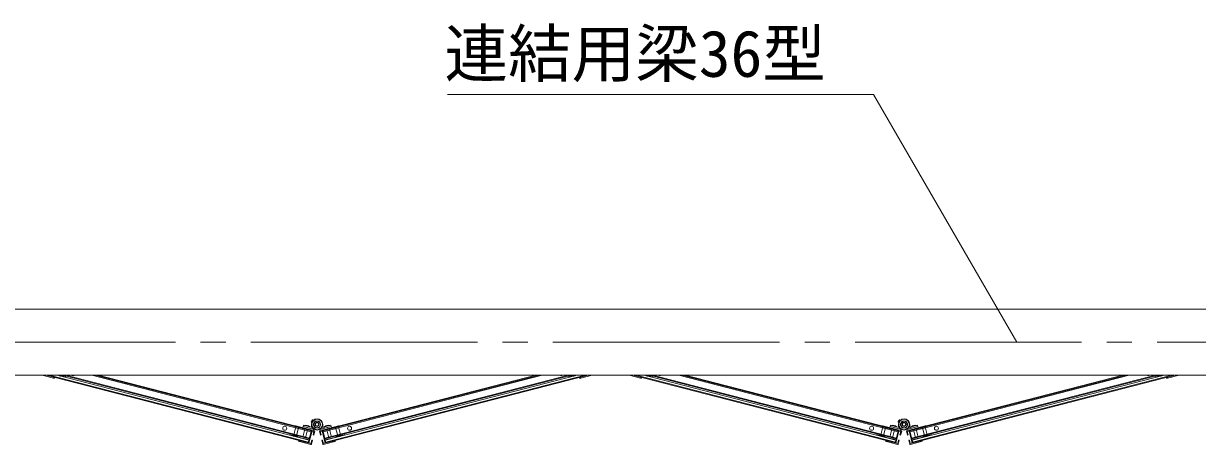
# Model space of a CAD drawing. Units: millimetres, scale not verified. Extents: x 14020 to 34145, y -14438 to 14438.
# Drawn here: x 17589 to 19361, y 11283 to 11919 of the extents above; entities that cross this region are included whole.
import ezdxf
from ezdxf.enums import TextEntityAlignment as Align

# ---------------------------------------------------------------- set-up
doc = ezdxf.new("R2010")
doc.units = ezdxf.units.MM
doc.header["$LTSCALE"] = 38
doc.linetypes.add('CHAIN2', pattern=[12, 9, -1, 1, -1])
doc.linetypes.add('DASHED1', pattern=[1.8, 1.2, -0.6])
for name, color, linetype, lineweight in [('0-6_ﾎﾞﾙﾄ類', 2, 'Continuous', 18), ('1-3_通芯', 1, 'CHAIN2', 18), ('1-6_標準ﾊﾟﾈﾙ', 7, 'Continuous', 18), ('1-8_文字', 7, 'Continuous', 18), ('1-A_連結用梁36', 7, 'Continuous', 18)]:
    doc.layers.add(name, color=color, linetype=linetype, lineweight=lineweight)
doc.styles.add('ＭＳ ゴシック', font='')
doc.styles.get('ＭＳ ゴシック').set_extended_font_data('MS Gothic')

msp = doc.modelspace()

# ---------------------------------------------------------------- linework, layer by layer
at = {"layer": '0-6_ﾎﾞﾙﾄ類'}
for p, q in [((18028.92, 11308.25), (18026.03, 11313.25)), ((18034.67, 11308.25), (18028.92, 11308.25)), ((18034.67, 11318.25), (18037.58, 11313.25)), ((18037.58, 11313.25), (18034.67, 11308.25)), ((18914.92, 11308.25), (18912.03, 11313.25)), ((18920.67, 11308.25), (18914.92, 11308.25)), ((18920.67, 11318.25), (18923.58, 11313.25)), ((18923.58, 11313.25), (18920.67, 11308.25))]:
    msp.add_line(p, q, dxfattribs=at)
for points in [[(18026.03, 11313.25), (18028.92, 11318.25), (18034.67, 11318.25)], [(18912.03, 11313.25), (18914.92, 11318.25), (18920.67, 11318.25)]]:
    msp.add_lwpolyline(points, dxfattribs=at)
for centre, radius in [((18031.8, 11313.25), 4.9), ((18031.8, 11313.25), 3), ((18031.8, 11313.25), 2.45), ((18917.8, 11313.25), 4.9), ((18917.8, 11313.25), 3), ((18917.8, 11313.25), 2.45)]:
    msp.add_circle(centre, radius, dxfattribs=at)
at = {"layer": '1-3_通芯'}
msp.add_line((16563.8, 11437.5), (25670.8, 11437.5), dxfattribs=at)
at = {"layer": '1-6_標準ﾊﾟﾈﾙ'}
for p, q in [((17616.75, 11387.45), (17633.93, 11383.02)), ((17622.55, 11387.5), (17635.75, 11384.1)), ((17627.35, 11387.5), (18018.8, 11286.62)), ((17647.38, 11387.5), (17652.08, 11386.3)), ((17648.8, 11385.6), (17651.7, 11384.85)), ((17652.08, 11386.3), (17651.7, 11384.85)), ((17652.2, 11387.5), (18020.35, 11292.62)), ((17691.88, 11387.5), (18022.83, 11302.23)), ((18371.73, 11387.5), (18040.78, 11302.23)), ((18411.4, 11387.5), (18043.25, 11292.62)), ((18436.25, 11387.5), (18044.8, 11286.62)), ((18416.23, 11387.5), (18411.53, 11386.3)), ((18411.53, 11386.3), (18411.9, 11384.85)), ((18414.8, 11385.6), (18411.9, 11384.85)), ((18441.05, 11387.5), (18427.85, 11384.1)), ((18446.88, 11387.45), (18429.67, 11383.02)), ((18502.75, 11387.45), (18519.92, 11383.02)), ((18508.55, 11387.5), (18521.75, 11384.1)), ((18513.35, 11387.5), (18904.8, 11286.62)), ((18533.38, 11387.5), (18538.08, 11386.3)), ((18534.8, 11385.6), (18537.7, 11384.85)), ((18538.08, 11386.3), (18537.7, 11384.85)), ((18538.2, 11387.5), (18906.35, 11292.62)), ((18577.88, 11387.5), (18908.83, 11302.23)), ((19257.73, 11387.5), (18926.77, 11302.23)), ((19297.4, 11387.5), (18929.25, 11292.62)), ((19322.25, 11387.5), (18930.8, 11286.62)), ((19302.22, 11387.5), (19297.53, 11386.3)), ((19297.53, 11386.3), (19297.9, 11384.85)), ((19300.8, 11385.6), (19297.9, 11384.85)), ((19327.05, 11387.5), (19313.85, 11384.1)), ((19332.88, 11387.45), (19315.67, 11383.02)), ((17998.9, 11309.62), (17999.15, 11310.6)), ((18023.12, 11303.38), (17998.9, 11309.62)), ((17999.78, 11310.95), (18027.85, 11303.7)), ((18024.85, 11320.05), (18023.12, 11317.6)), ((18023.25, 11316.9), (18023.92, 11316.43)), ((18023.3, 11313.25), (18023.3, 11309.02)), ((18026.25, 11319.7), (18025.55, 11320.18)), ((18063.83, 11310.95), (18035.75, 11303.7)), ((18040.3, 11313.25), (18040.3, 11309.02)), ((18040.48, 11303.38), (18064.7, 11309.62)), ((18041.68, 11309.38), (18042.17, 11307.43)), ((18064.7, 11309.62), (18064.45, 11310.6)), ((18884.9, 11309.62), (18885.15, 11310.6)), ((18909.12, 11303.38), (18884.9, 11309.62)), ((18885.77, 11310.95), (18913.85, 11303.7)), ((18910.85, 11320.05), (18909.12, 11317.6)), ((18909.25, 11316.9), (18909.93, 11316.43)), ((18909.3, 11313.25), (18909.3, 11309.02)), ((18912.25, 11319.7), (18911.55, 11320.18)), ((18949.83, 11310.95), (18921.75, 11303.7)), ((18926.3, 11313.25), (18926.3, 11309.02)), ((18926.47, 11303.38), (18950.7, 11309.62)), ((18927.67, 11309.38), (18928.17, 11307.43)), ((18950.7, 11309.62), (18950.45, 11310.6)), ((17991, 11298.95), (17990.62, 11297.5)), ((17993.53, 11296.75), (17990.62, 11297.5)), ((18020.05, 11291.48), (17991, 11298.95)), ((18003.2, 11294.25), (18002.85, 11294.88)), ((18019.67, 11290.02), (18003.2, 11294.25)), ((18019.67, 11290.02), (18018.5, 11285.48)), ((18023.12, 11303.38), (18020.05, 11291.48)), ((18025.67, 11297.3), (18026.65, 11297.05)), ((18028.2, 11303.1), (18026.65, 11297.05)), ((18035.4, 11303.1), (18036.95, 11297.05)), ((18037.93, 11297.3), (18036.95, 11297.05)), ((18040.48, 11303.38), (18043.55, 11291.48)), ((18043.55, 11291.48), (18072.6, 11298.95)), ((18043.93, 11290.02), (18060.4, 11294.25)), ((18043.93, 11290.02), (18045.1, 11285.48)), ((18060.4, 11294.25), (18060.75, 11294.88)), ((18070.08, 11296.75), (18072.97, 11297.5)), ((18072.6, 11298.95), (18072.97, 11297.5)), ((18877, 11298.95), (18876.62, 11297.5)), ((18879.53, 11296.75), (18876.62, 11297.5)), ((18906.05, 11291.48), (18877, 11298.95)), ((18889.2, 11294.25), (18888.85, 11294.88)), ((18905.67, 11290.02), (18889.2, 11294.25)), ((18905.67, 11290.02), (18904.5, 11285.48)), ((18909.12, 11303.38), (18906.05, 11291.48)), ((18911.67, 11297.3), (18912.65, 11297.05)), ((18914.2, 11303.1), (18912.65, 11297.05)), ((18921.4, 11303.1), (18922.95, 11297.05)), ((18923.92, 11297.3), (18922.95, 11297.05)), ((18926.47, 11303.38), (18929.55, 11291.48)), ((18929.55, 11291.48), (18958.6, 11298.95)), ((18929.92, 11290.02), (18946.4, 11294.25)), ((18929.92, 11290.02), (18931.1, 11285.48)), ((18946.4, 11294.25), (18946.75, 11294.88)), ((18956.07, 11296.75), (18958.97, 11297.5)), ((18958.6, 11298.95), (18958.97, 11297.5)), ((18018.5, 11285.48), (18004.23, 11289.15)), ((18022.47, 11282.9), (18005.3, 11287.32)), ((18024.65, 11289.3), (18023.1, 11283.25)), ((18023.67, 11289.55), (18024.65, 11289.3)), ((18039.92, 11289.55), (18038.95, 11289.3)), ((18038.95, 11289.3), (18040.5, 11283.25)), ((18041.12, 11282.9), (18058.3, 11287.32)), ((18045.1, 11285.48), (18059.38, 11289.15)), ((18904.5, 11285.48), (18890.23, 11289.15)), ((18908.47, 11282.9), (18891.3, 11287.32)), ((18910.65, 11289.3), (18909.1, 11283.25)), ((18909.67, 11289.55), (18910.65, 11289.3)), ((18925.92, 11289.55), (18924.95, 11289.3)), ((18924.95, 11289.3), (18926.5, 11283.25)), ((18927.12, 11282.9), (18944.3, 11287.32)), ((18931.1, 11285.48), (18945.38, 11289.15))]:
    msp.add_line(p, q, dxfattribs=at)
at = {"layer": '1-6_標準ﾊﾟﾈﾙ', "color": 4, "linetype": 'DASHED1', "lineweight": 9}
for p, q in [((17646.27, 11387.5), (17646.1, 11386.8)), ((18417.33, 11387.5), (18417.5, 11386.8)), ((18532.27, 11387.5), (18532.1, 11386.8)), ((19303.33, 11387.5), (19303.5, 11386.8)), ((17999.78, 11309.4), (17996.7, 11297.48)), ((18003.85, 11308.35), (18000.78, 11296.42)), ((18059.75, 11308.35), (18062.83, 11296.42)), ((18063.83, 11309.4), (18066.9, 11297.48)), ((18885.77, 11309.4), (18882.7, 11297.48)), ((18889.85, 11308.35), (18886.78, 11296.42)), ((18945.75, 11308.35), (18948.83, 11296.42)), ((18949.83, 11309.4), (18952.9, 11297.48)), ((17996.7, 11297.48), (17996.45, 11296.53)), ((18000.78, 11296.42), (18000.53, 11295.48)), ((18013.32, 11305.9), (18010.28, 11294)), ((18013.7, 11307.35), (18013.32, 11305.9)), ((18017.4, 11304.85), (18014.33, 11292.95)), ((18017.78, 11306.3), (18017.4, 11304.85)), ((18045.83, 11306.3), (18046.2, 11304.85)), ((18046.2, 11304.85), (18049.28, 11292.95)), ((18049.9, 11307.35), (18050.27, 11305.9)), ((18050.27, 11305.9), (18053.33, 11294)), ((18062.83, 11296.42), (18063.08, 11295.48)), ((18066.9, 11297.48), (18067.15, 11296.53)), ((18882.7, 11297.48), (18882.45, 11296.53)), ((18886.78, 11296.42), (18886.52, 11295.48)), ((18899.33, 11305.9), (18896.27, 11294)), ((18899.7, 11307.35), (18899.33, 11305.9)), ((18903.4, 11304.85), (18900.32, 11292.95)), ((18903.77, 11306.3), (18903.4, 11304.85)), ((18931.83, 11306.3), (18932.2, 11304.85)), ((18932.2, 11304.85), (18935.28, 11292.95)), ((18935.9, 11307.35), (18936.27, 11305.9)), ((18936.27, 11305.9), (18939.33, 11294)), ((18948.83, 11296.42), (18949.08, 11295.48)), ((18952.9, 11297.48), (18953.15, 11296.53))]:
    msp.add_line(p, q, dxfattribs=at)
at = {"layer": '1-6_標準ﾊﾟﾈﾙ'}
for points in [[(17622.55, 11387.5), (18018.5, 11285.48), (18023.42, 11304.55), (17701.47, 11387.5)], [(17627.35, 11387.5), (18018.8, 11286.62), (18019.55, 11289.52), (17639.38, 11387.5)], [(17648.8, 11385.6), (17648.42, 11386.2), (17643.38, 11387.5)], [(17647.38, 11387.5), (18020.05, 11291.48), (18023.12, 11303.38), (17696.67, 11387.5)], [(18441.05, 11387.5), (18045.1, 11285.48), (18040.18, 11304.55), (18362.12, 11387.5)], [(18416.23, 11387.5), (18043.55, 11291.48), (18040.48, 11303.38), (18366.92, 11387.5)], [(18436.25, 11387.5), (18044.8, 11286.62), (18044.05, 11289.52), (18424.22, 11387.5)], [(18414.8, 11385.6), (18415.18, 11386.2), (18420.22, 11387.5)], [(18508.55, 11387.5), (18904.5, 11285.48), (18909.42, 11304.55), (18587.48, 11387.5)], [(18513.35, 11387.5), (18904.8, 11286.62), (18905.55, 11289.52), (18525.38, 11387.5)], [(18534.8, 11385.6), (18534.42, 11386.2), (18529.38, 11387.5)], [(18533.38, 11387.5), (18906.05, 11291.48), (18909.12, 11303.38), (18582.67, 11387.5)], [(19327.05, 11387.5), (18931.1, 11285.48), (18926.17, 11304.55), (19248.12, 11387.5)], [(19302.22, 11387.5), (18929.55, 11291.48), (18926.47, 11303.38), (19252.93, 11387.5)], [(19322.25, 11387.5), (18930.8, 11286.62), (18930.05, 11289.52), (19310.22, 11387.5)], [(19300.8, 11385.6), (19301.17, 11386.2), (19306.23, 11387.5)], [(18024.65, 11308.67), (18011.28, 11312.12), (18010.77, 11310.17), (18027.7, 11305.83)], [(18038.95, 11308.67), (18052.33, 11312.12), (18052.82, 11310.17), (18035.9, 11305.83)], [(18910.65, 11308.67), (18897.28, 11312.12), (18896.78, 11310.17), (18913.7, 11305.83)], [(18924.95, 11308.67), (18938.33, 11312.12), (18938.83, 11310.17), (18921.9, 11305.83)], [(17993.53, 11296.75), (17994.12, 11297.12), (18002.85, 11294.88)], [(18023.67, 11289.55), (18022.38, 11284.48), (18019.47, 11285.23), (18024.08, 11303.12), (18027, 11302.38), (18025.67, 11297.3)], [(18039.92, 11289.55), (18041.23, 11284.48), (18044.12, 11285.23), (18039.53, 11303.12), (18036.6, 11302.38), (18037.93, 11297.3)], [(18070.08, 11296.75), (18069.48, 11297.12), (18060.75, 11294.88)], [(18879.53, 11296.75), (18880.12, 11297.12), (18888.85, 11294.88)], [(18909.67, 11289.55), (18908.38, 11284.48), (18905.47, 11285.23), (18910.08, 11303.12), (18913, 11302.38), (18911.67, 11297.3)], [(18925.92, 11289.55), (18927.22, 11284.48), (18930.12, 11285.23), (18925.53, 11303.12), (18922.6, 11302.38), (18923.92, 11297.3)], [(18956.07, 11296.75), (18955.47, 11297.12), (18946.75, 11294.88)]]:
    msp.add_lwpolyline(points, dxfattribs=at)
for points in [[(18026.27, 11306.17), (18010.77, 11310.17), (18010.28, 11308.25), (18025.77, 11304.25)], [(18052.82, 11310.17), (18037.33, 11306.17), (18037.83, 11304.25), (18053.33, 11308.25)], [(18912.28, 11306.17), (18896.78, 11310.17), (18896.27, 11308.25), (18911.77, 11304.25)], [(18938.83, 11310.17), (18923.32, 11306.17), (18923.83, 11304.25), (18939.33, 11308.25)]]:
    msp.add_lwpolyline(points, close=True, dxfattribs=at)
for centre, radius in [((17982.85, 11307.4), 3), ((18031.8, 11313.25), 8.5), ((18031.8, 11313.25), 8), ((18080.75, 11307.4), 3), ((18868.85, 11307.4), 3), ((18917.8, 11313.25), 8.5), ((18917.8, 11313.25), 8), ((18966.75, 11307.4), 3)]:
    msp.add_circle(centre, radius, dxfattribs=at)
for centre, radius, start, end in [((17616.88, 11387.92), 0.5, 239.282, 255.55), ((17634.3, 11384.48), 1.5, 255.55, 345.55), ((17645.95, 11394.57), 8.5, 236.449, 283.623), ((17663.27, 11389.75), 3, 228.686, 311.314), ((18400.32, 11389.75), 3, 228.69, 311.31), ((18417.65, 11394.57), 8.5, 256.377, 303.55), ((18429.3, 11384.48), 1.5, 194.45, 284.45), ((18446.75, 11387.92), 0.5, 284.45, 300.686), ((18502.88, 11387.92), 0.5, 239.282, 255.55), ((18520.3, 11384.48), 1.5, 255.55, 345.55), ((18531.95, 11394.57), 8.5, 236.449, 283.623), ((18549.28, 11389.75), 3, 228.686, 311.314), ((19286.33, 11389.75), 3, 228.69, 311.31), ((19303.65, 11394.57), 8.5, 256.377, 303.55), ((19315.3, 11384.48), 1.5, 194.45, 284.45), ((19332.75, 11387.92), 0.5, 284.45, 300.686), ((17999.65, 11310.48), 0.5, 75.55, 165.55), ((18014.88, 11303.45), 8.5, 47.478, 103.623), ((18023.52, 11317.33), 0.5, 145, 235), ((18025.25, 11319.77), 0.5, 55, 145), ((18048.73, 11303.45), 8.5, 76.377, 132.522), ((18063.95, 11310.48), 0.5, 14.45, 104.45), ((18885.65, 11310.48), 0.5, 75.55, 165.55), ((18900.88, 11303.45), 8.5, 47.478, 103.623), ((18909.52, 11317.33), 0.5, 145, 235), ((18911.25, 11319.77), 0.5, 55, 145), ((18934.72, 11303.45), 8.5, 76.377, 132.522), ((18949.95, 11310.48), 0.5, 14.45, 104.45), ((18000.38, 11303.25), 8.5, 227.478, 283.623), ((18027.72, 11303.22), 0.5, 345.55, 75.55), ((18035.88, 11303.22), 0.5, 104.45, 194.45), ((18063.22, 11303.25), 8.5, 256.377, 312.522), ((18886.38, 11303.25), 8.5, 227.478, 283.623), ((18913.72, 11303.22), 0.5, 345.55, 75.55), ((18921.88, 11303.22), 0.5, 104.45, 194.45), ((18949.22, 11303.25), 8.5, 256.377, 312.522), ((18005.67, 11288.77), 1.5, 165.55, 255.55), ((18022.6, 11283.38), 0.5, 255.55, 345.55), ((18041, 11283.38), 0.5, 194.45, 284.45), ((18057.92, 11288.77), 1.5, 284.45, 14.45), ((18891.67, 11288.77), 1.5, 165.55, 255.55), ((18908.6, 11283.38), 0.5, 255.55, 345.55), ((18927, 11283.38), 0.5, 194.45, 284.45), ((18943.92, 11288.77), 1.5, 284.45, 14.45)]:
    msp.add_arc(centre, radius, start, end, dxfattribs=at)
at = {"layer": '1-8_文字'}
for p, q in [((18228.67, 11811.83), (18871.45, 11811.83)), ((18871.8, 11811.83), (18871.45, 11811.83)), ((19087.92, 11437.5), (18871.8, 11811.83))]:
    msp.add_line(p, q, dxfattribs=at)
at = {"layer": '1-A_連結用梁36'}
msp.add_lwpolyline([(20263.8, 11387.5), (16569.8, 11387.5), (16569.8, 11487.5), (20263.8, 11487.5)], close=True, dxfattribs=at)

# ---------------------------------------------------------------- texts
at = {"layer": '1-8_文字', "style": 'ＭＳ ゴシック'}
msp.add_text('連結用梁36型', height=70.38, dxfattribs=at).set_placement((18224, 11817.23), align=Align.BOTTOM_LEFT)

doc.saveas('drawing.dxf')
